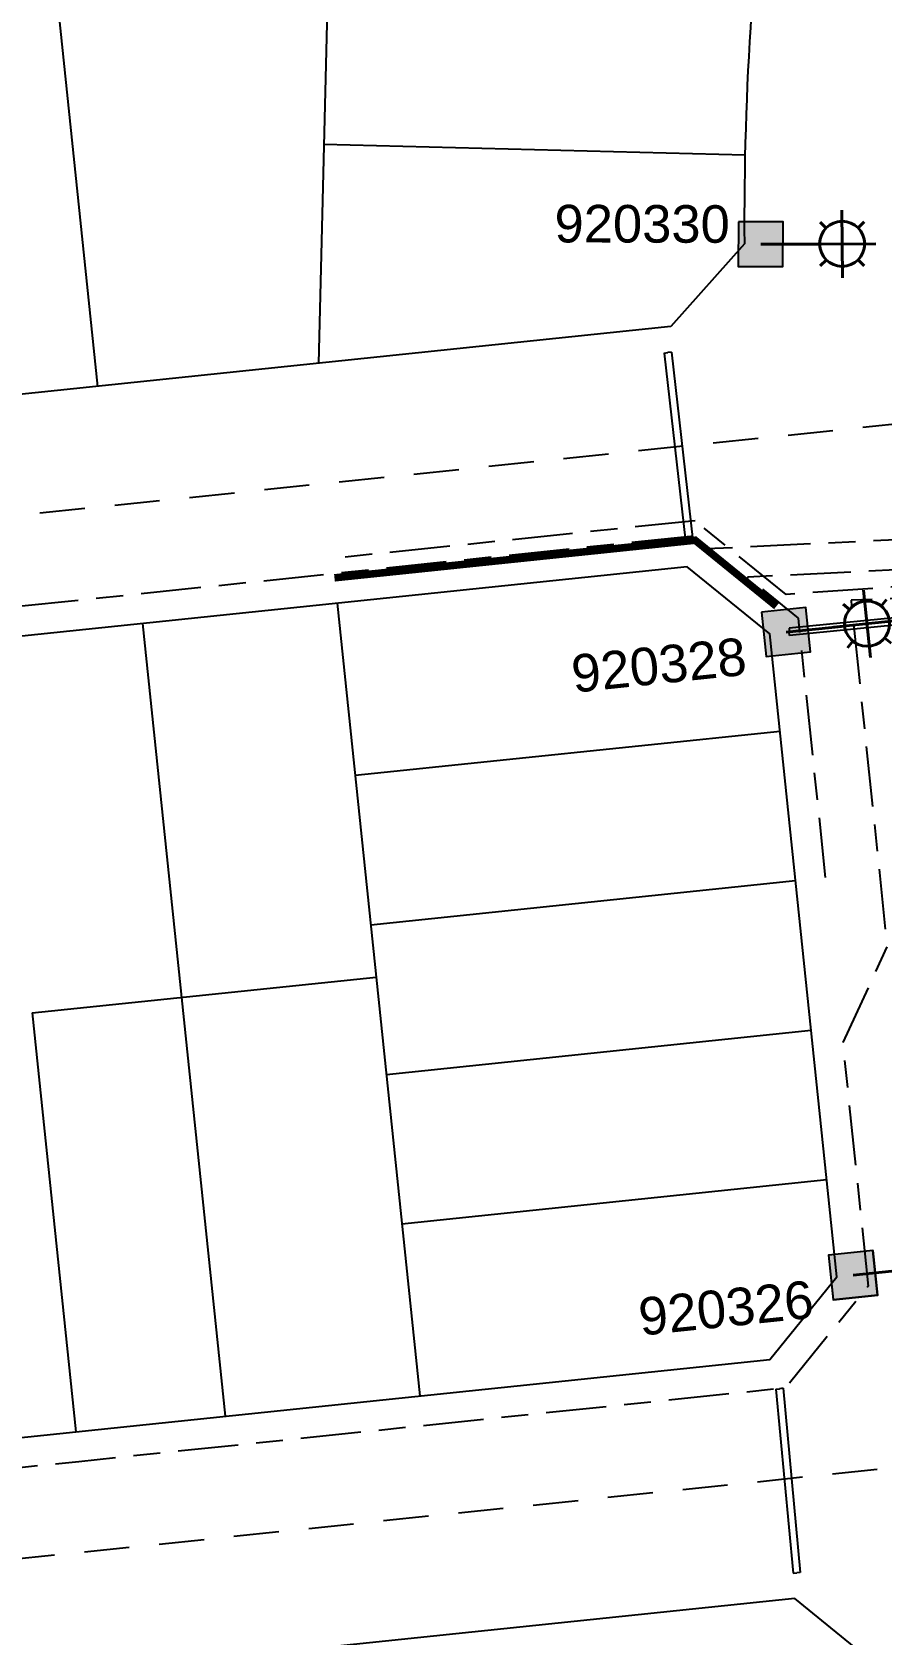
# Model space of a CAD drawing. Extents: x 296374 to 298792, y 6267790 to 6270844.
# Drawn here: x 297764.9 to 297821.4, y 6269795.8 to 6269902.4 of the extents above; entities that cross this region are included whole.
import ezdxf
from ezdxf.enums import TextEntityAlignment as Align

# ---------------------------------------------------------------- set-up
doc = ezdxf.new("R2010")
doc.units = 0
doc.linetypes.add('Cable Exist UG', pattern=[8.2, 4, -1.2, 1.8, -1.2])
doc.linetypes.add('Dash', pattern=[5, 3, -2])
doc.layers.get('0').update_dxf_attribs({"color": 6})
for name, color, linetype in [('_User_Exist_HV', 7, 'Cable Exist UG'), ('_User_Exist_LV', 7, 'Cable Exist UG'), ('_User_Exist_Trench', 7, 'Continuous'), ('_User_xref', 6, 'Continuous'), ('Duct_SP_EXT', 7, 'Continuous'), ('Equip_SP_SL_EXT', 7, 'Continuous'), ('SupportsUG_SP_LV_SL_EXT', 7, 'Continuous'), ('X-Masterplan_LotLayout_P2$0$D-LO-Stage 16', 251, 'Continuous'), ('X-Masterplan_LotLayout_P2$0$D-RD-15-23_CL', 251, 'Dash'), ('X-Masterplan_LotLayout_P2$0$D-RD-Stage16_BDY', 251, 'Continuous')]:
    doc.layers.add(name, color=color, linetype=linetype)
doc.styles.add('COLUMN_LABEL', font='arial.ttf')
doc.styles.add('iecARIAL', font='arial.ttf', dxfattribs={"height": 2})
doc.styles.add('POLE_LABEL', font='arial.ttf')
doc.styles.get("Standard").update_dxf_attribs({"font": 'arial.ttf'})

# ---------------------------------------------------------------- blocks, each defined once
blk = doc.blocks.new('X-Masterplan_LotLayout_P2')
at = {"layer": 'X-Masterplan_LotLayout_P2$0$D-LO-Stage 16'}
for p, q in [((297784.67, 6269908.64), (297783.98, 6269880.41)), ((297766.38, 6269906.73), (297769.29, 6269878.88)), ((297812.34, 6269894.25), (297784.34, 6269894.98)), ((297785.22, 6269864.46), (297790.72, 6269811.74)), ((297777.79, 6269810.4), (297772.29, 6269863.11)), ((297786.41, 6269853.02), (297814.66, 6269855.96)), ((297787.45, 6269843.07), (297815.7, 6269846.02)), ((297764.94, 6269837.21), (297787.81, 6269839.59)), ((297788.49, 6269833.13), (297816.73, 6269836.07)), ((297789.52, 6269823.18), (297817.77, 6269826.13))]:
    blk.add_line(p, q, dxfattribs=at)
at = {"layer": 'X-Masterplan_LotLayout_P2$0$D-LO-Stage 16', "flags": 128}
blk.add_lwpolyline([(297764.94, 6269837.21), (297767.84, 6269809.36)], dxfattribs=at)
at = {"layer": 'X-Masterplan_LotLayout_P2$0$D-RD-15-23_CL', "flags": 128}
for points in [[(297823.15, 6269876.45), (297763.5, 6269870.24)], [(297619.22, 6269785.82), (297830.24, 6269807.82)]]:
    blk.add_lwpolyline(points, dxfattribs=at)
at = {"layer": 'X-Masterplan_LotLayout_P2$0$D-RD-Stage16_BDY', "flags": 128}
blk.add_lwpolyline([(297816.19, 6269932.18), (297814.33, 6269918.96, 0.03645), (297812.29, 6269888.37)], format="xyb", dxfattribs=at)
for points in [[(297812.29, 6269888.37), (297807.41, 6269882.86)], [(297807.41, 6269882.86), (297709.06, 6269872.61)], [(297650.24, 6269797.1), (297813.99, 6269814.17), (297818.44, 6269819.66), (297813.99, 6269862.43), (297808.49, 6269866.88), (297632.83, 6269848.57)], [(297798.18, 6269740.13), (297821.45, 6269742.56), (297825.91, 6269748.05), (297821.14, 6269793.8), (297815.65, 6269798.26), (297655.54, 6269781.57)]]:
    blk.add_lwpolyline(points, dxfattribs=at)
blk = doc.blocks.new('COLUMN_EXT')
blk.add_hatch(color=256).paths.add_polyline_path([(-1.49, 1.48), (-1.49, -1.49), (1.48, -1.49), (1.48, 1.48)])
blk.add_lwpolyline([(-1.49, -1.49), (1.48, -1.49), (1.48, 1.48), (-1.49, 1.48)], close=True)
for tag, height, style, flags, p in [('ASSET_NUM', 2.5, 'COLUMN_LABEL', 8, (2, 2)), ('STRUCTURE_PLANT_NUMBER', 0.2, 'POLE_LABEL', 9, (1.81, 0.03)), ('STREET_CODE', 0.2, 'COLUMN_LABEL', 9, (1.81, -0.2))]:
    blk.add_attdef(tag, text='', height=height, dxfattribs=dict(style=style, flags=flags)).set_placement(p, align=Align.MIDDLE_LEFT)
at = {"flags": 9}
for tag, p in [('COLUMN_TYPE', (1.81, -0.4)), ('OWNED_BY', (1.81, -0.6)), ('STATE', (1.81, -0.8)), ('USAGE', (1.81, -1)), ('STREETNAME', (1.81, -1.6)), ('SUBURB', (1.81, -1.8)), ('LEGEND', (1.81, -1.2)), ('LOCATION', (1.81, -1.4)), ('NOTES', (1.81, -2))]:
    blk.add_attdef(tag, text='', height=0.2, dxfattribs=at).set_placement(p, align=Align.MIDDLE_LEFT)
at = {"flags": 1}
blk.add_attdef('Z', (1.81, -2.35), '', height=0.2, dxfattribs=at)
blk = doc.blocks.new('*U51')
at = {"lineweight": 40}
for p, q in [((5.4, 2.28), (5.43, -2.22)), ((3.95, 1.48), (4.35, 1.08)), ((6.87, 1.49), (6.47, 1.09)), ((0, 0), (3.92, 0.02)), ((3.16, 0.02), (7.66, 0.04)), ((3.96, -1.44), (4.36, -1.04)), ((6.88, -1.42), (6.48, -1.03))]:
    blk.add_line(p, q, dxfattribs=at)
blk.add_circle((5.41, 0.03), 1.5, dxfattribs=at)
at = {"style": 'iecARIAL', "flags": 8}
blk.add_attdef('ASSET_NUM', (1.5, 1.5), '', height=2.5, dxfattribs=at)
for tag, p, height, flags in [('CONSTRUCTED_VOLTAGE', (0.98, -0.65), 0.2, 9), ('CONTROL_TYPE', (0.98, -0.85), 0.2, 9), ('LANTERN_PURPOSE', (0.98, -1.05), 0.2, 9), ('LANTERN_TYPE', (0.98, -1.25), 0.2, 9), ('LNUMBER', (2.18, -3.25), 2.5, 8), ('OPERATING_VOLTAGE', (0.98, -1.65), 0.2, 9), ('ORIENTATION', (0.98, -1.85), 0.2, 9), ('OWNED_BY', (0.98, -2.05), 0.2, 9), ('STATE', (0.98, -2.25), 0.2, 9), ('NO_PHASES', (0.98, -1.45), 0.2, 9), ('USAGE', (0.98, -2.45), 0.2, 9), ('CEXIST', (0.98, -2.65), 0.2, 9), ('CNEW', (0.98, -2.85), 0.2, 9), ('CNUMBER', (0.98, -3.05), 0.2, 9), ('CREMOVE', (0.98, -3.25), 0.2, 9), ('CREPLACE', (0.98, -3.45), 0.2, 9), ('LKINGHEIGHT', (0.98, -3.65), 0.2, 9), ('LBRACKET', (0.98, -3.85), 0.2, 9), ('LBRACKETVOCAB', (0.98, -4.05), 0.2, 9), ('LCATEGORY', (0.98, -4.25), 0.2, 9), ('LCHARGE1', (0.98, -4.45), 0.2, 9), ('LCHARGE1PERCENT', (0.98, -4.65), 0.2, 9), ('LCHARGE2', (0.98, -4.85), 0.2, 9), ('LCHARGE2PERCENT', (0.98, -5.05), 0.2, 9), ('LCHARGE3', (0.98, -5.25), 0.2, 9), ('LCHARGE3PERCENT', (0.98, -5.45), 0.2, 9), ('LEXIST', (0.98, -5.65), 0.2, 9), ('LLAMP', (0.98, -5.85), 0.2, 9), ('LLAMPVOCAB', (0.98, -6.05), 0.2, 9), ('LMAST', (0.98, -6.25), 0.2, 9), ('LMASTVOCAB', (0.98, -6.45), 0.2, 9), ('LNEW', (0.98, -6.65), 0.2, 9), ('LANTNUMBER', (0.98, -6.85), 0.2, 9), ('LOUTREACH', (0.98, -7.25), 0.2, 9), ('LOUTREACHVOCAB', (0.98, -7.45), 0.2, 9), ('LRATECODE', (0.98, -7.65), 0.2, 9), ('LREMOVE', (0.98, -7.85), 0.2, 9), ('LREPLACE', (0.98, -8.05), 0.2, 9), ('LTYPE', (0.98, -8.25), 0.2, 9), ('LTYPEVOCAB', (0.98, -8.45), 0.2, 9), ('LEGEND', (0.98, -8.65), 0.2, 9), ('STREETNAME', (0.98, -9.25), 0.2, 9), ('SUBURB', (0.98, -9.45), 0.2, 1), ('LOCATION', (0.98, -8.85), 0.2, 9), ('NOTES', (0.98, -9.05), 0.2, 9)]:
    blk.add_attdef(tag, p, '', height=height, dxfattribs=dict(flags=flags))
blk = doc.blocks.new('*U43')
at = {"lineweight": 40}
for p, q in [((5.16, 2.8), (5.62, -1.68)), ((6.69, 2.16), (6.33, 1.72)), ((3.79, 1.86), (4.22, 1.5)), ((0, 0), (3.9, 0.4)), ((3.15, 0.33), (7.63, 0.79)), ((4.09, -1.04), (4.44, -0.61)), ((6.99, -0.74), (6.55, -0.39))]:
    blk.add_line(p, q, dxfattribs=at)
blk.add_circle((5.39, 0.56), 1.5, dxfattribs=at)
at = {"style": 'iecARIAL', "flags": 8}
blk.add_attdef('ASSET_NUM', (1.5, 1.5), '', height=2.5, dxfattribs=at)
for tag, p, height, flags in [('CONSTRUCTED_VOLTAGE', (0.98, -0.65), 0.2, 9), ('CONTROL_TYPE', (0.98, -0.85), 0.2, 9), ('LANTERN_PURPOSE', (0.98, -1.05), 0.2, 9), ('LANTERN_TYPE', (0.98, -1.25), 0.2, 9), ('LNUMBER', (2.18, -3.25), 2.5, 8), ('OPERATING_VOLTAGE', (0.98, -1.65), 0.2, 9), ('ORIENTATION', (0.98, -1.85), 0.2, 9), ('OWNED_BY', (0.98, -2.05), 0.2, 9), ('STATE', (0.98, -2.25), 0.2, 9), ('NO_PHASES', (0.98, -1.45), 0.2, 9), ('USAGE', (0.98, -2.45), 0.2, 9), ('CEXIST', (0.98, -2.65), 0.2, 9), ('CNEW', (0.98, -2.85), 0.2, 9), ('CNUMBER', (0.98, -3.05), 0.2, 9), ('CREMOVE', (0.98, -3.25), 0.2, 9), ('CREPLACE', (0.98, -3.45), 0.2, 9), ('LKINGHEIGHT', (0.98, -3.65), 0.2, 9), ('LBRACKET', (0.98, -3.85), 0.2, 9), ('LBRACKETVOCAB', (0.98, -4.05), 0.2, 9), ('LCATEGORY', (0.98, -4.25), 0.2, 9), ('LCHARGE1', (0.98, -4.45), 0.2, 9), ('LCHARGE1PERCENT', (0.98, -4.65), 0.2, 9), ('LCHARGE2', (0.98, -4.85), 0.2, 9), ('LCHARGE2PERCENT', (0.98, -5.05), 0.2, 9), ('LCHARGE3', (0.98, -5.25), 0.2, 9), ('LCHARGE3PERCENT', (0.98, -5.45), 0.2, 9), ('LEXIST', (0.98, -5.65), 0.2, 9), ('LLAMP', (0.98, -5.85), 0.2, 9), ('LLAMPVOCAB', (0.98, -6.05), 0.2, 9), ('LMAST', (0.98, -6.25), 0.2, 9), ('LMASTVOCAB', (0.98, -6.45), 0.2, 9), ('LNEW', (0.98, -6.65), 0.2, 9), ('LANTNUMBER', (0.98, -6.85), 0.2, 9), ('LOUTREACH', (0.98, -7.25), 0.2, 9), ('LOUTREACHVOCAB', (0.98, -7.45), 0.2, 9), ('LRATECODE', (0.98, -7.65), 0.2, 9), ('LREMOVE', (0.98, -7.85), 0.2, 9), ('LREPLACE', (0.98, -8.05), 0.2, 9), ('LTYPE', (0.98, -8.25), 0.2, 9), ('LTYPEVOCAB', (0.98, -8.45), 0.2, 9), ('LEGEND', (0.98, -8.65), 0.2, 9), ('STREETNAME', (0.98, -9.25), 0.2, 9), ('SUBURB', (0.98, -9.45), 0.2, 1), ('LOCATION', (0.98, -8.85), 0.2, 9), ('NOTES', (0.98, -9.05), 0.2, 9)]:
    blk.add_attdef(tag, p, '', height=height, dxfattribs=dict(flags=flags))
blk = doc.blocks.new('*U44')
at = {"lineweight": 40}
for p, q in [((5.1, 2.8), (5.57, -1.68)), ((6.63, 2.16), (6.28, 1.72)), ((3.73, 1.86), (4.17, 1.5)), ((0, 0), (3.85, 0.4)), ((3.1, 0.32), (7.57, 0.79)), ((4.04, -1.04), (4.39, -0.61)), ((6.94, -0.74), (6.5, -0.39))]:
    blk.add_line(p, q, dxfattribs=at)
blk.add_circle((5.34, 0.56), 1.5, dxfattribs=at)
at = {"style": 'iecARIAL', "flags": 8}
blk.add_attdef('ASSET_NUM', (1.5, 1.5), '', height=2.5, dxfattribs=at)
for tag, p, height, flags in [('CONSTRUCTED_VOLTAGE', (0.98, -0.65), 0.2, 9), ('CONTROL_TYPE', (0.98, -0.85), 0.2, 9), ('LANTERN_PURPOSE', (0.98, -1.05), 0.2, 9), ('LANTERN_TYPE', (0.98, -1.25), 0.2, 9), ('LNUMBER', (2.18, -3.25), 2.5, 8), ('OPERATING_VOLTAGE', (0.98, -1.65), 0.2, 9), ('ORIENTATION', (0.98, -1.85), 0.2, 9), ('OWNED_BY', (0.98, -2.05), 0.2, 9), ('STATE', (0.98, -2.25), 0.2, 9), ('NO_PHASES', (0.98, -1.45), 0.2, 9), ('USAGE', (0.98, -2.45), 0.2, 9), ('CEXIST', (0.98, -2.65), 0.2, 9), ('CNEW', (0.98, -2.85), 0.2, 9), ('CNUMBER', (0.98, -3.05), 0.2, 9), ('CREMOVE', (0.98, -3.25), 0.2, 9), ('CREPLACE', (0.98, -3.45), 0.2, 9), ('LKINGHEIGHT', (0.98, -3.65), 0.2, 9), ('LBRACKET', (0.98, -3.85), 0.2, 9), ('LBRACKETVOCAB', (0.98, -4.05), 0.2, 9), ('LCATEGORY', (0.98, -4.25), 0.2, 9), ('LCHARGE1', (0.98, -4.45), 0.2, 9), ('LCHARGE1PERCENT', (0.98, -4.65), 0.2, 9), ('LCHARGE2', (0.98, -4.85), 0.2, 9), ('LCHARGE2PERCENT', (0.98, -5.05), 0.2, 9), ('LCHARGE3', (0.98, -5.25), 0.2, 9), ('LCHARGE3PERCENT', (0.98, -5.45), 0.2, 9), ('LEXIST', (0.98, -5.65), 0.2, 9), ('LLAMP', (0.98, -5.85), 0.2, 9), ('LLAMPVOCAB', (0.98, -6.05), 0.2, 9), ('LMAST', (0.98, -6.25), 0.2, 9), ('LMASTVOCAB', (0.98, -6.45), 0.2, 9), ('LNEW', (0.98, -6.65), 0.2, 9), ('LANTNUMBER', (0.98, -6.85), 0.2, 9), ('LOUTREACH', (0.98, -7.25), 0.2, 9), ('LOUTREACHVOCAB', (0.98, -7.45), 0.2, 9), ('LRATECODE', (0.98, -7.65), 0.2, 9), ('LREMOVE', (0.98, -7.85), 0.2, 9), ('LREPLACE', (0.98, -8.05), 0.2, 9), ('LTYPE', (0.98, -8.25), 0.2, 9), ('LTYPEVOCAB', (0.98, -8.45), 0.2, 9), ('LEGEND', (0.98, -8.65), 0.2, 9), ('STREETNAME', (0.98, -9.25), 0.2, 9), ('SUBURB', (0.98, -9.45), 0.2, 1), ('LOCATION', (0.98, -8.85), 0.2, 9), ('NOTES', (0.98, -9.05), 0.2, 9)]:
    blk.add_attdef(tag, p, '', height=height, dxfattribs=dict(flags=flags))

msp = doc.modelspace()

# ---------------------------------------------------------------- linework, layer by layer
at = {"layer": '_User_Exist_HV', "lineweight": -3}
msp.add_lwpolyline([(297860.1, 6269868.4), (297859, 6269877.17), (297836.15, 6269874.79), (297829.01, 6269865.99), (297815.06, 6269865.05), (297809.02, 6269869.95), (297784.91, 6269867.44)], dxfattribs=at)
at = {"layer": '_User_Exist_LV', "lineweight": -3, "flags": 128}
for points in [[(297666.16, 6269854.07), (297708.44, 6269858.46), (297762.15, 6269864.06), (297808.71, 6269868.92), (297809.74, 6269868.09), (297830.22, 6269869.07), (297835.64, 6269875.75), (297859.85, 6269878.27), (297860.1, 6269868.4)], [(297817.69, 6269846.21), (297815.89, 6269863.46), (297812.49, 6269866.22), (297831.21, 6269867.12), (297836.67, 6269873.84), (297858.65, 6269876.13), (297860.1, 6269868.4)], [(297860.1, 6269868.4), (297857.45, 6269874), (297837.7, 6269871.94), (297832.2, 6269865.16), (297819.38, 6269864.66), (297821.78, 6269841.63), (297818.83, 6269835.22), (297818.83, 6269835.22), (297820.52, 6269819.04), (297815.02, 6269812.27), (297768.04, 6269807.37), (297721.31, 6269802.5), (297676.53, 6269797.83)]]:
    msp.add_lwpolyline(points, dxfattribs=at)
at = {"layer": '_User_Exist_Trench', "lineweight": -3, "const_width": 0.5, "flags": 128}
msp.add_lwpolyline([(297814.42, 6269864.26), (297809.02, 6269868.65), (297785.04, 6269866.15)], dxfattribs=at)
at = {"layer": 'Duct_SP_EXT', "lineweight": -3}
for p, q in [((297806.97, 6269881.1), (297807.21, 6269881.13)), ((297806.97, 6269881.1), (297808.38, 6269868.58)), ((297807.45, 6269881.15), (297807.21, 6269881.13)), ((297807.45, 6269881.15), (297808.86, 6269868.63)), ((297808.38, 6269868.58), (297808.62, 6269868.61)), ((297808.86, 6269868.63), (297808.62, 6269868.61)), ((297832.57, 6269864.5), (297815.26, 6269862.8)), ((297832.62, 6269864.02), (297815.3, 6269862.32)), ((297815.26, 6269862.8), (297815.28, 6269862.56)), ((297815.3, 6269862.32), (297815.28, 6269862.56)), ((297814.38, 6269812.2), (297814.62, 6269812.22)), ((297814.38, 6269812.2), (297815.54, 6269799.96)), ((297814.86, 6269812.25), (297814.62, 6269812.22)), ((297814.86, 6269812.25), (297816.01, 6269800)), ((297815.54, 6269799.96), (297815.77, 6269799.98)), ((297816.01, 6269800), (297815.77, 6269799.98))]:
    msp.add_line(p, q, dxfattribs=at)

# ---------------------------------------------------------------- block references
at = {"layer": '_User_xref', "color": 6}
msp.add_blockref('X-Masterplan_LotLayout_P2', (0, 0), dxfattribs=at)
at = {"layer": 'Equip_SP_SL_EXT', "lineweight": -3}
for name, p in [('*U51', (297813.38, 6269888.33, 0)), ('*U43', (297815.06, 6269862.54)), ('*U44', (297819.52, 6269819.77, 0))]:
    msp.add_blockref(name, p, dxfattribs=at)
at = {"layer": 'SupportsUG_SP_LV_SL_EXT', "lineweight": -3}
ref = msp.add_blockref('COLUMN_EXT', (297813.38, 6269888.33, 0), dxfattribs=dict(at, rotation=269.8462334607582))
ref.add_attrib('ASSET_NUM', '920330', dxfattribs={"layer": '0', "height": 2.5, "rotation": 359.8462}).set_placement((297799.67, 6269889.71, 0), align=Align.MIDDLE_LEFT)
ref = msp.add_blockref('COLUMN_EXT', (297815.06, 6269862.54, 0), dxfattribs=dict(at, rotation=275.9524019682174))
ref.add_attrib('ASSET_NUM', '920328', dxfattribs={"layer": '0', "height": 2.5, "rotation": 5.9524}).set_placement((297800.81, 6269859.75, 0), align=Align.MIDDLE_LEFT)
ref = msp.add_blockref('COLUMN_EXT', (297819.52, 6269819.78, 0), dxfattribs=dict(at, rotation=275.9524019682174))
ref.add_attrib('ASSET_NUM', '920326', dxfattribs={"layer": '0', "height": 2.5, "rotation": 5.9524}).set_placement((297805.27, 6269816.99, 0), align=Align.MIDDLE_LEFT)
at = {"layer": 'SupportsUG_SP_LV_SL_EXT', "lineweight": -3, "rotation": 186.0019750374148}
msp.add_blockref('COLUMN_EXT', (297819.52, 6269819.77, 0), dxfattribs=at)

doc.saveas('drawing.dxf')
